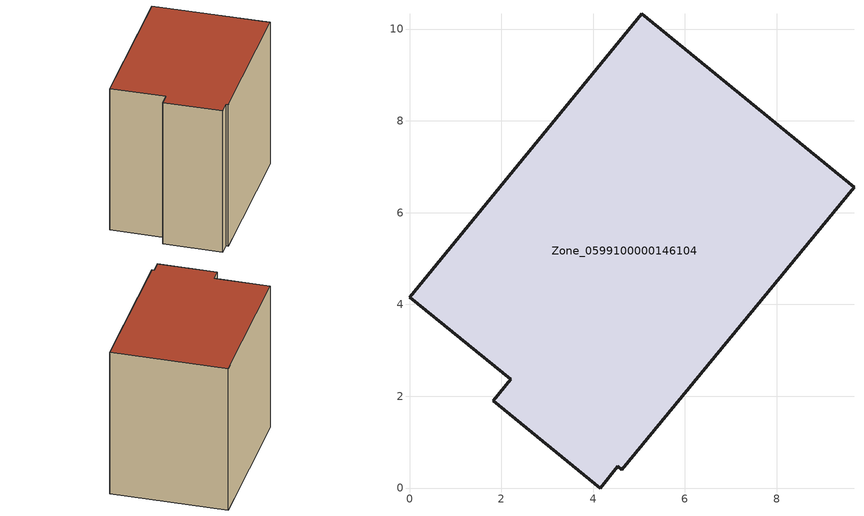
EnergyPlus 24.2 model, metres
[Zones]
Zone_0599100000146104
 floor ground (C_G): 5.06,10.33 9.69,6.55 4.63,0.4 4.54,0.47 4.16,0 1.82,1.9 2.2,2.37 0,4.16 z0
 wall outside (C_F): 1.82,1.9 4.16,0 4.54,0.47 4.63,0.4 9.69,6.55 5.06,10.33 0,4.16 2.2,2.37 1.82,1.9 z0:8.06
 roof outside (C_R): 5.06,10.33 0,4.16 2.2,2.37 1.82,1.9 4.16,0 4.54,0.47 4.63,0.4 9.69,6.55 z8.06
[BUILDING]
Pand.0599100000146104: North Axis=0; Terrain=City; Loads Convergence Tolerance Value=0.04; Temperature Convergence Tolerance Value=0.4; Solar Distribution=FullExterior; Maximum Number of Warmup Days=25; Minimum Number of Warmup Days=1
[Site:Location]
Rotterdam.The.Hague.AP_ZH_NLD Design_Conditions: Latitude=51.96; Longitude=4.45; Time Zone=1; Elevation=-4.5
[SITE:GROUNDTEMPERATURE:BUILDINGSURFACE]
18, 18, 18, 18, 18, 18, 18, 18, 18, 18, 18, 18
[MATERIAL] Thermal Absorptance=0.9; Solar Absorptance=0.7; Visible Absorptance=0.7
Name | Roughness | Thickness | Conductivity | Density | Specific Heat
G.TI.1946-1964 | MediumSmooth | 0.15 | 1 | 540 | 1210
F.TI.1946-1964 | Rough | 0.3 | 0.857143 | 1920 | 840
R.TI.1946-1964 | MediumRough | 0.2 | 0.277778 | 1500 | 1000
[CONSTRUCTION]
C_G: G.TI.1946-1964
C_F: F.TI.1946-1964
C_R: R.TI.1946-1964
[ZONE]
Zone_0599100000146104: Type=1; Multiplier=1; Ceiling Height=Autocalculate; Volume=Autocalculate; Floor Area=autocalculate; Part of Total Floor Area=Yes
[ZONEINFILTRATION:DESIGNFLOWRATE]
Infil_Zone_0599100000146104: Zone or ZoneList or Space or SpaceList=Zone_0599100000146104; Schedule=AlwaysOn; Design Flow Rate Calculation Method=Flow/Area; Flow Rate per Floor Area=0.003; Constant Term Coefficient=1; Temperature Term Coefficient=0; Velocity Term Coefficient=0; Velocity Squared Term Coefficient=0
[HVACTEMPLATE:ZONE:IDEALLOADSAIRSYSTEM]
Zone_0599100000146104: Maximum Heating Supply Air Temperature=50; Minimum Cooling Supply Air Temperature=13; Maximum Heating Supply Air Humidity Ratio=0.0156; Minimum Cooling Supply Air Humidity Ratio=0.0077; Heating Limit=NoLimit; Cooling Limit=NoLimit; Dehumidification Control Type=ConstantSensibleHeatRatio; Cooling Sensible Heat Ratio=0.7; Dehumidification Setpoint=60; Humidification Control Type=None; Humidification Setpoint=30; Outdoor Air Method=None; Outdoor Air Flow Rate per Person=0.00944; Outdoor Air Flow Rate per Zone Floor Area=0; Outdoor Air Flow Rate per Zone=0; Demand Controlled Ventilation Type=None; Outdoor Air Economizer Type=NoEconomizer; Heat Recovery Type=None; Sensible Heat Recovery Effectiveness=0.7; Latent Heat Recovery Effectiveness=0.65
[ZONECONTROL:THERMOSTAT]
ThermostatControl_Zone_0599100000146104: Zone or ZoneList=Zone_0599100000146104; Control Type Schedule=DualSetpointControlType; Control 1=Thermostat_Zone_0599100000146104; Temperature Difference Between Cutout And Setpoint=0
[THERMOSTATSETPOINT:DUALSETPOINT]
Thermostat_Zone_0599100000146104: Heating Setpoint Temperature Schedule=HeatingSetpoint_Zone_0599100000146104; Cooling Setpoint Temperature Schedule=CoolingSetpoint_Zone_0599100000146104
[SCHEDULE:COMPACT]
HeatingSetpoint_Zone_0599100000146104: Through: 12/31, For: AllDays, Until: 24:00, 21
CoolingSetpoint_Zone_0599100000146104: Through: 12/31, For: AllDays, Until: 24:00, 24
DualSetpointControlType: Through: 12/31, For: AllDays, Until: 24:00, 4
AlwaysOn: Through: 12/31, For: AllDays, Until: 24:00, 1
